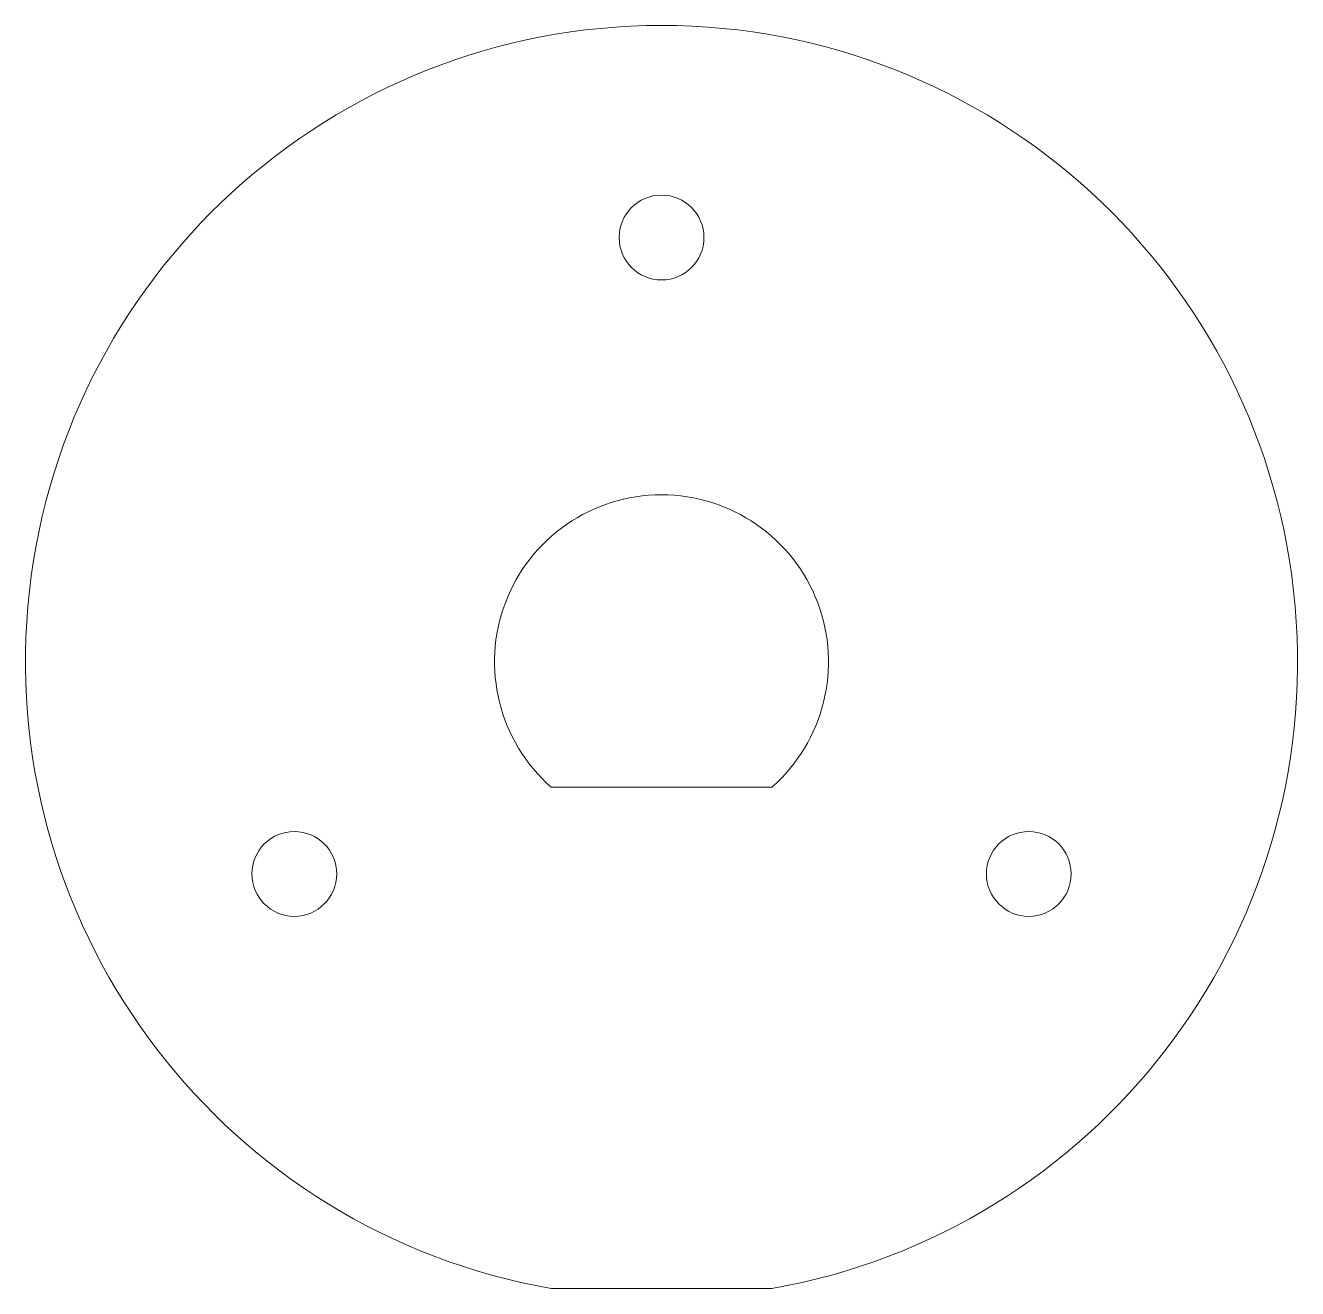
# Model space of a CAD drawing. Header units: inches. Extents: x 0.39 to 1.59, y 0.36 to 1.55.
import ezdxf

# ---------------------------------------------------------------- set-up
doc = ezdxf.new("R2010")
doc.units = ezdxf.units.IN
doc.header["$MEASUREMENT"] = 0

msp = doc.modelspace()

# ---------------------------------------------------------------- linework, layer by layer
at = {"color": 7, "linetype": 'Continuous', "lineweight": 15}
for p, q in [((0.8823, 0.8317), (1.0906, 0.8317)), ((0.8823, 0.3589), (1.0906, 0.3589))]:
    msp.add_line(p, q, dxfattribs=at)
for centre in [(0.9865, 1.3498), (0.6401, 0.7498), (1.3329, 0.7498)]:
    msp.add_circle(centre, 0.04, dxfattribs=at)
for radius, start, end in [(0.6, 279.9975, 260.0025), (0.1575, 311.4096, 228.5904)]:
    msp.add_arc((0.9865, 0.9498), radius, start, end, dxfattribs=at)

doc.saveas('drawing.dxf')
